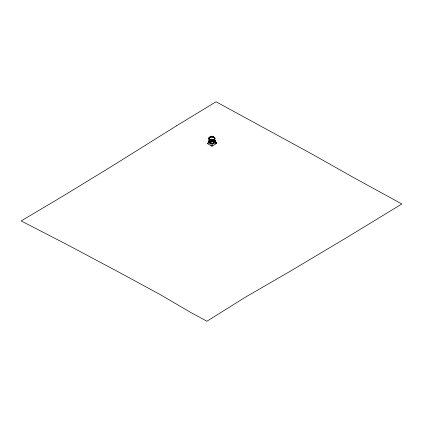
<?xml version="1.0" encoding="UTF-8"?>
<svg xmlns="http://www.w3.org/2000/svg" width="423" height="423" viewBox="0 0 423 423"><rect width="100%" height="100%" fill="white"/><g stroke="black" fill="none" stroke-linecap="round" stroke-linejoin="round"><path stroke-width="0.63" d="M212.362 136.714L214.413 137.486L214.81 138.332L214.413 139.178L211.87 140.029L210.405 139.802L209.327 139.178L208.936 138.332L208.936 142.673L207.619 143.73L211.87 146.184L216.127 143.73L214.609 141.033L214.609 141.483L215.233 141.123L215.233 140.674L214.228 140.098L213.234 140.69L213.234 141.139M214.413 142.757L214.81 141.911L214.413 141.06L213.34 140.441L210.405 140.441L209.327 141.06L208.936 141.911L209.327 142.757L210.405 143.376L213.34 143.376L214.413 142.757L214.413 139.051L214.81 140.018M214.81 138.332L214.81 142.673L213.187 143.603L211.87 146.184L210.554 143.603L208.936 142.673M207.619 143.704L208.936 141.15L210.554 140.214L213.187 140.214L213.604 140.901L214.228 140.547L214.228 140.098M213.187 140.214L209.216 142.81M213.858 140.78L212.885 141.388L212.885 140.938L213.858 140.78L213.858 140.33L214.387 140.637L213.768 140.996L213.768 141.446L212.536 140.737M214.413 140.753L211.87 141.821L210.405 141.594M214.609 141.033L215.233 140.674M215.566 141.319L214.947 141.679L214.947 142.128L215.566 141.768L215.566 141.319L215.101 141.049L214.477 141.409L214.477 141.858L215.466 142.429M214.477 141.858L215.101 141.499L215.904 141.964L215.904 142.408L215.154 142.694M214.805 142.049L215.429 141.689M215.904 141.964L215.281 142.318L215.281 142.768M215.651 143.455L215.651 142.985L216.275 142.625L216.275 143.074L215.651 143.434L216.127 143.73M210.405 136.867L211.384 136.708M210.252 143.603L213.187 143.603M209.327 140.975L210.405 141.367M212.864 140.478L215.138 141.79M215.429 142.139L216.275 142.625M213.615 141.541L213.171 141.282L212.552 141.642L212.552 141.192M216.275 143.074L215.778 142.334M212.214 140.996L213.366 141.663M214.609 142.852L210.554 140.214M214.81 142.673L216.127 143.704M208.936 140.124L209.327 140.748M215.101 141.049L215.101 141.499M213.34 139.802L213.34 143.376M213.234 141.589L213.234 142.059M212.996 141.451L212.996 141.901M211.87 140.029L211.87 143.603M210.405 139.252L210.405 143.376M209.327 138.675L209.327 142.757M212.563 136.624A3.035 1.75 0 0 1 214.408 139.289A3.035 1.75 0 0 1 209.443 139.379A3.035 1.75 0 0 1 210.998 136.65A3.061 1.766 0 0 0 209.422 139.463A3.061 1.766 0 0 0 214.435 139.373A3.061 1.766 0 0 0 212.573 136.687M176.365 125.906L109.927 167.445L59.331 198.297L21.15 220.928L65.84 243.976L117.985 271.693L159.857 294.392L191.445 312.851L206.942 321.226L245.118 297.353L289.411 271.725L346.315 237.816L401.85 203.955L354.77 178.236L312.898 154.559L216.068 101.774L176.365 125.906M210.94 137.56A1.364 0.788 0 0 0 213.197 137.168A1.364 0.788 0 0 0 211.479 136.232A1.364 0.788 0 0 0 210.94 137.56"/></g></svg>
